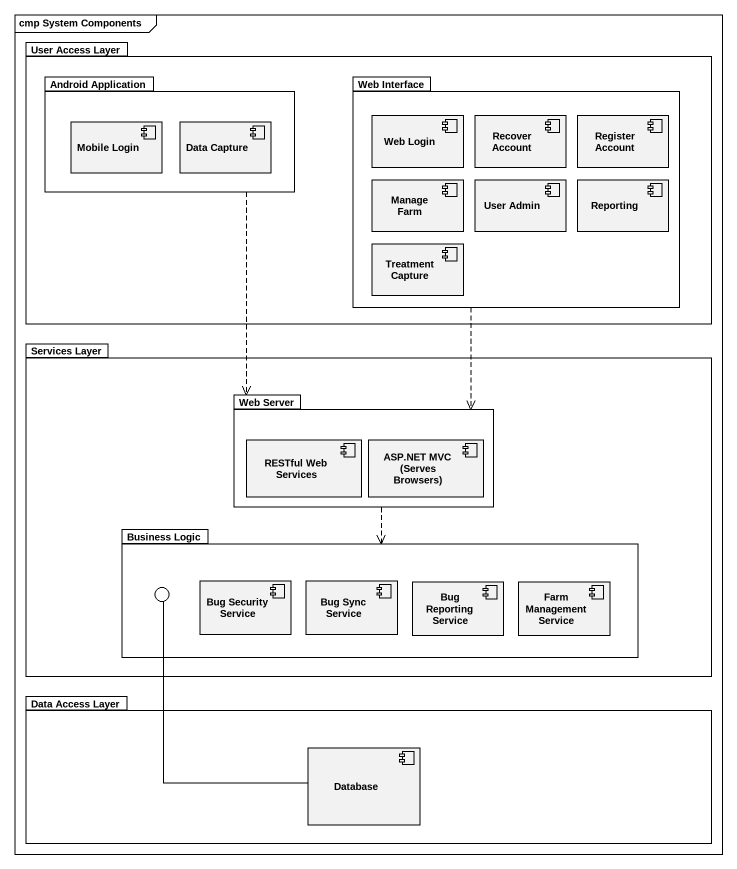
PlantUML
@startuml
mainframe cmp System Components
package "User Access Layer" as User_Access_Layer {
  package "Android Application" as Android_Application {
    component "Mobile Login" as Mobile_Login
    component "Data Capture" as Data_Capture
  }
  package "Web Interface" as Web_Interface {
    component "Web Login" as Web_Login
    component "Recover Account" as Recover_Account
    component "Register Account" as Register_Account
    component "Manage Farm" as Manage_Farm
    component "User Admin" as User_Admin
    component Reporting
    component "Treatment Capture" as Treatment_Capture
  }
}
package "Services Layer" as Services_Layer {
  package "Web Server" as Web_Server {
    component "RESTful Web Services" as RESTful_Web_Services
    component "ASP.NET MVC (Serves Browsers)" as ASP_NET_MVC_Serves_Browsers
  }
  package "Business Logic" as Business_Logic {
    component "Bug Security Service" as Bug_Security_Service
    component "Bug Sync Service" as Bug_Sync_Service
    component "Bug Reporting Service" as Bug_Reporting_Service
    component "Farm Management Service" as Farm_Management_Service
  }
}
() " " as lollipop1
package "Data Access Layer" as Data_Access_Layer {
  component "Database" as Database_
}
Business_Logic -left- lollipop1
Android_Application ..> Web_Server
Web_Interface ..> Web_Server
Web_Server ..> Business_Logic
Database_ -up- lollipop1
@enduml
